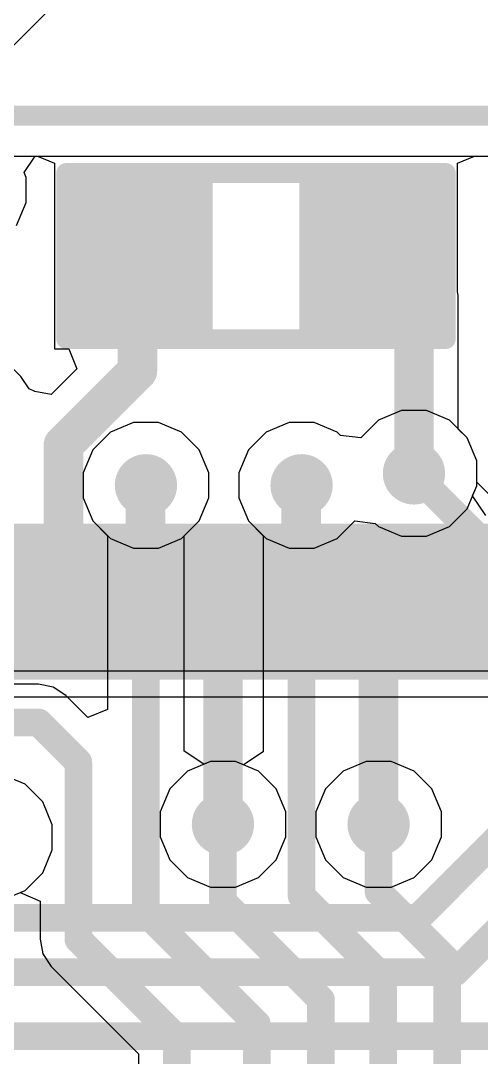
# Model space of a CAD drawing. Header units: inches. Extents: x 0 to 5429, y 0 to 5429.
# Drawn here: x 15.51 to 18.47, y 24.95 to 31.61 of the extents above; entities that cross this region are included whole.
import ezdxf

# ---------------------------------------------------------------- set-up
doc = ezdxf.new("R2010")
doc.units = ezdxf.units.IN
for name, color, linetype in [('Board Outline', 216, 'Continuous'), ('Bottom Layer', 5, 'Continuous'), ('Ground', 16, 'Continuous'), ('Power', 76, 'Continuous'), ('Top Layer', 1, 'Continuous'), ('Top Overlay', 2, 'Continuous'), ('Top Paste', 8, 'Continuous'), ('Top Solder', 216, 'Continuous'), ('Via Holes', 16, 'Continuous')]:
    doc.layers.add(name, color=color, linetype=linetype)

# ---------------------------------------------------------------- blocks, each defined once
blk = doc.blocks.new('R___0603_13')
at = {"layer": 'Top Layer'}
for points in [[(-0.381, 0.4445), (-0.381, -0.4445), (-1.143, -0.4445), (-1.143, 0.4445)], [(1.143, 0.4445), (1.143, -0.4445), (0.381, -0.4445), (0.381, 0.4445)]]:
    blk.add_hatch(color=1, dxfattribs=at).paths.add_polyline_path(points)
at = {"layer": 'Top Paste'}
for points in [[(-0.381, 0.4445), (-0.381, -0.4445), (-1.143, -0.4445), (-1.143, 0.4445)], [(1.143, 0.4445), (1.143, -0.4445), (0.381, -0.4445), (0.381, 0.4445)]]:
    blk.add_hatch(color=8, dxfattribs=at).paths.add_polyline_path(points)
at = {"layer": 'Top Solder'}
for points in [[(-0.2794, 0.5461), (-0.2794, -0.5461), (-1.2446, -0.5461), (-1.2446, 0.5461)], [(1.2446, 0.5461), (1.2446, -0.5461), (0.2794, -0.5461), (0.2794, 0.5461)]]:
    blk.add_hatch(color=216, dxfattribs=at).paths.add_polyline_path(points)
at = {"layer": 'Top Overlay', "const_width": 0.127}
for points in [[(-1.2192, 0.5334), (1.2192, 0.5334)], [(-1.2192, -0.5334), (-1.2192, 0.5334)], [(1.2192, -0.5334), (1.2192, 0.5334)], [(-1.2192, -0.5334), (1.2192, -0.5334)]]:
    blk.add_lwpolyline(points, dxfattribs=at)
at = {"layer": 'Top Overlay', "const_width": 0.0635}
for points in [[(-1.25095, 0.5334, 1), (-1.18745, 0.5334, 1)], [(-1.25095, 0.5334, 1), (-1.18745, 0.5334, 1)], [(1.18745, 0.5334, 1), (1.25095, 0.5334, 1)], [(1.18745, 0.5334, 1), (1.25095, 0.5334, 1)], [(-1.25095, -0.5334, 1), (-1.18745, -0.5334, 1)], [(-1.25095, -0.5334, 1), (-1.18745, -0.5334, 1)], [(1.18745, -0.5334, 1), (1.25095, -0.5334, 1)], [(1.18745, -0.5334, 1), (1.25095, -0.5334, 1)]]:
    blk.add_lwpolyline(points, format="xyb", close=True, dxfattribs=at)
blk = doc.blocks.new('USPQ_4B04_1_1__21')
at = {"layer": 'Top Solder'}
blk.add_line((-0.1254, -0.4509), (5399.5326, -5416.1073), dxfattribs=at)
blk = doc.blocks.new('FH34SRJ_24S_0_5SH_50__49')
at = {"layer": 'Top Layer'}
for points in [[(2.6, 1.65), (2.9, 1.65), (2.9, 0.85), (2.6, 0.85)], [(3.1, 1.65), (3.4, 1.65), (3.4, 0.85), (3.1, 0.85)], [(3.6, 1.65), (3.9, 1.65), (3.9, 0.85), (3.6, 0.85)], [(4.1, 1.65), (4.4, 1.65), (4.4, 0.85), (4.1, 0.85)], [(4.6, 1.65), (4.9, 1.65), (4.9, 0.85), (4.6, 0.85)], [(5.1, 1.65), (5.4, 1.65), (5.4, 0.85), (5.1, 0.85)]]:
    blk.add_hatch(color=1, dxfattribs=at).paths.add_polyline_path(points)
at = {"layer": 'Top Paste'}
for points in [[(2.6, 1.65), (2.9, 1.65), (2.9, 0.85), (2.6, 0.85)], [(3.1, 1.65), (3.4, 1.65), (3.4, 0.85), (3.1, 0.85)], [(3.6, 1.65), (3.9, 1.65), (3.9, 0.85), (3.6, 0.85)], [(4.1, 1.65), (4.4, 1.65), (4.4, 0.85), (4.1, 0.85)], [(4.6, 1.65), (4.9, 1.65), (4.9, 0.85), (4.6, 0.85)], [(5.1, 1.65), (5.4, 1.65), (5.4, 0.85), (5.1, 0.85)]]:
    blk.add_hatch(color=8, dxfattribs=at).paths.add_polyline_path(points)
at = {"layer": 'Top Solder'}
for points in [[(1.9984, 1.7516), (2.5016, 1.7516), (2.5016, 0.7484), (1.9984, 0.7484)], [(2.4984, 1.7516), (3.0016, 1.7516), (3.0016, 0.7484), (2.4984, 0.7484)], [(2.9984, 1.7516), (3.5016, 1.7516), (3.5016, 0.7484), (2.9984, 0.7484)], [(3.4984, 1.7516), (4.0016, 1.7516), (4.0016, 0.7484), (3.4984, 0.7484)], [(3.9984, 1.7516), (4.5016, 1.7516), (4.5016, 0.7484), (3.9984, 0.7484)], [(4.4984, 1.7516), (5.0016, 1.7516), (5.0016, 0.7484), (4.4984, 0.7484)], [(4.9984, 1.7516), (5.5016, 1.7516), (5.5016, 0.7484), (4.9984, 0.7484)]]:
    blk.add_hatch(color=216, dxfattribs=at).paths.add_polyline_path(points)

msp = doc.modelspace()

# ---------------------------------------------------------------- hatches: boundary and pattern name
at = {"layer": 'Bottom Layer'}
h = msp.add_hatch(color=5, dxfattribs=at)
edge = h.paths.add_edge_path()
edge.add_arc((18.0329, 28.702), 0.2, 0, 360)
h = msp.add_hatch(color=5, dxfattribs=at)
edge = h.paths.add_edge_path()
edge.add_arc((16.3108, 28.6258), 0.2, 0, 360)
h = msp.add_hatch(color=5, dxfattribs=at)
edge = h.paths.add_edge_path()
edge.add_arc((17.3108, 28.6258), 0.2, 0, 360)
h = msp.add_hatch(color=5, dxfattribs=at)
edge = h.paths.add_edge_path()
edge.add_arc((16.8056, 26.448), 0.2, 0, 360)
h = msp.add_hatch(color=5, dxfattribs=at)
edge = h.paths.add_edge_path()
edge.add_arc((17.8056, 26.448), 0.2, 0, 360)
at = {"layer": 'Ground'}
h = msp.add_hatch(color=16, dxfattribs=at)
edge = h.paths.add_edge_path()
edge.add_arc((18.0329, 28.702), 0.2, 0, 360)
h = msp.add_hatch(color=16, dxfattribs=at)
edge = h.paths.add_edge_path()
edge.add_arc((16.3108, 28.6258), 0.2, 0, 360)
h = msp.add_hatch(color=16, dxfattribs=at)
edge = h.paths.add_edge_path()
edge.add_arc((17.3108, 28.6258), 0.2, 0, 360)
h = msp.add_hatch(color=16, dxfattribs=at)
edge = h.paths.add_edge_path()
edge.add_arc((16.8056, 26.448), 0.2, 0, 360)
h = msp.add_hatch(color=16, dxfattribs=at)
edge = h.paths.add_edge_path()
edge.add_arc((17.8056, 26.448), 0.2, 0, 360)
at = {"layer": 'Power'}
h = msp.add_hatch(color=76, dxfattribs=at)
edge = h.paths.add_edge_path()
edge.add_arc((18.0329, 28.702), 0.2, 0, 360)
h = msp.add_hatch(color=76, dxfattribs=at)
edge = h.paths.add_edge_path()
edge.add_arc((16.3108, 28.6258), 0.2, 0, 360)
h = msp.add_hatch(color=76, dxfattribs=at)
edge = h.paths.add_edge_path()
edge.add_arc((17.3108, 28.6258), 0.2, 0, 360)
h = msp.add_hatch(color=76, dxfattribs=at)
edge = h.paths.add_edge_path()
edge.add_arc((16.8056, 26.448), 0.2, 0, 360)
h = msp.add_hatch(color=76, dxfattribs=at)
edge = h.paths.add_edge_path()
edge.add_arc((17.8056, 26.448), 0.2, 0, 360)
at = {"layer": 'Top Layer'}
h = msp.add_hatch(color=1, dxfattribs=at)
edge = h.paths.add_edge_path()
edge.add_arc((18.0329, 28.702), 0.2, 0, 360)
h = msp.add_hatch(color=1, dxfattribs=at)
edge = h.paths.add_edge_path()
edge.add_arc((16.3108, 28.6258), 0.2, 0, 360)
h = msp.add_hatch(color=1, dxfattribs=at)
edge = h.paths.add_edge_path()
edge.add_arc((17.3108, 28.6258), 0.2, 0, 360)
h = msp.add_hatch(color=1, dxfattribs=at)
edge = h.paths.add_edge_path()
edge.add_arc((16.8056, 26.448), 0.2, 0, 360)
h = msp.add_hatch(color=1, dxfattribs=at)
edge = h.paths.add_edge_path()
edge.add_arc((17.8056, 26.448), 0.2, 0, 360)
at = {"layer": 'Via Holes'}
h = msp.add_hatch(color=7, dxfattribs=at)
edge = h.paths.add_edge_path()
edge.add_arc((18.0329, 28.702), 0.1, 0, 360)
h = msp.add_hatch(color=7, dxfattribs=at)
edge = h.paths.add_edge_path()
edge.add_arc((16.3108, 28.6258), 0.1, 0, 360)
h = msp.add_hatch(color=7, dxfattribs=at)
edge = h.paths.add_edge_path()
edge.add_arc((17.3108, 28.6258), 0.1, 0, 360)
h = msp.add_hatch(color=7, dxfattribs=at)
edge = h.paths.add_edge_path()
edge.add_arc((16.8056, 26.448), 0.1, 0, 360)
h = msp.add_hatch(color=7, dxfattribs=at)
edge = h.paths.add_edge_path()
edge.add_arc((17.8056, 26.448), 0.1, 0, 360)

# ---------------------------------------------------------------- linework, layer by layer
at = {"layer": 'Board Outline', "const_width": 0.127}
msp.add_lwpolyline([(2, 31), (23, 31)], dxfattribs=at)
at = {"layer": 'Bottom Layer'}
for p, q in [((10.8784, 30.741), (23.1715, 30.741)), ((17.9527, 29.1052), (17.8045, 29.0438)), ((18.1131, 29.1052), (17.9527, 29.1052)), ((18.2613, 29.0438), (18.1131, 29.1052)), ((17.8045, 29.0438), (17.7167, 28.956)), ((18.3747, 28.9304), (18.2613, 29.0438)), ((16.0824, 28.9676), (15.969, 28.8542)), ((16.2306, 29.029), (16.0824, 28.9676)), ((16.391, 29.029), (16.2306, 29.029)), ((16.5392, 28.9676), (16.391, 29.029)), ((16.6526, 28.8542), (16.5392, 28.9676)), ((17.0824, 28.9676), (16.969, 28.8542)), ((17.2306, 29.029), (17.0824, 28.9676)), ((17.391, 29.029), (17.2306, 29.029)), ((17.5392, 28.9676), (17.391, 29.029)), ((17.5603, 28.9465), (17.5392, 28.9676)), ((17.6911, 28.9304), (17.5603, 28.9465)), ((17.7167, 28.956), (17.6911, 28.9304)), ((18.4361, 28.7822), (18.3747, 28.9304)), ((15.969, 28.8542), (15.9076, 28.706)), ((16.714, 28.706), (16.6526, 28.8542)), ((16.969, 28.8542), (16.9076, 28.706)), ((18.4361, 28.6467), (18.4361, 28.7822)), ((15.9076, 28.706), (15.9076, 28.5456)), ((16.714, 28.5456), (16.714, 28.706)), ((16.9076, 28.706), (16.9076, 28.5456)), ((18.8154, 28.2675), (18.4361, 28.6467)), ((15.9076, 28.5456), (15.969, 28.3974)), ((16.6526, 28.3974), (16.714, 28.5456)), ((16.9076, 28.5456), (16.969, 28.3974)), ((15.969, 28.3974), (16.0648, 28.3016)), ((16.5568, 28.3016), (16.6526, 28.3974)), ((16.969, 28.3974), (17.0648, 28.3016)), ((16.0648, 28.3016), (16.0648, 27.1861)), ((16.5568, 26.9188), (16.5568, 28.3016)), ((17.0648, 28.3016), (17.0648, 26.9145)), ((15.6216, 27.3478), (14.9326, 27.3478)), ((15.7157, 27.3291), (15.6216, 27.3478)), ((15.7955, 27.2758), (15.7157, 27.3291)), ((15.9378, 27.1335), (15.7955, 27.2758)), ((16.0648, 27.1861), (15.9378, 27.1335)), ((16.6838, 26.8339), (16.5568, 26.9188)), ((17.0648, 26.9145), (16.9378, 26.8296)), ((16.7254, 26.8512), (16.6838, 26.8339)), ((16.8858, 26.8512), (16.7254, 26.8512)), ((16.9378, 26.8296), (16.8858, 26.8512)), ((15.5034, 26.0102), (15.6304, 25.9533)), ((15.6304, 25.9533), (15.6304, 25.7093)), ((15.6304, 25.7093), (15.6492, 25.6152)), ((15.6492, 25.6152), (15.7025, 25.5354)), ((15.7025, 25.5354), (16.2633, 24.9745)), ((16.2633, 24.9745), (16.2633, 23.9687))]:
    msp.add_line(p, q, dxfattribs=at)
at = {"layer": 'Bottom Layer', "const_width": 0.1778}
for points in [[(18.0329, 28.702), (18.6414, 28.0935)], [(16.3108, 25.8792), (16.3108, 28.6258)], [(17.3108, 25.9886), (17.3108, 28.6258)], [(14.9326, 27.1018), (15.6216, 27.1018)], [(15.6216, 27.1018), (15.8765, 26.8469)], [(15.8765, 25.7093), (15.8765, 26.8469)], [(16.8056, 25.952), (16.8056, 26.448)], [(17.8056, 26.0142), (17.8056, 26.448)], [(17.8056, 26.0142), (18.2455, 25.5743)], [(16.8056, 25.952), (17.435, 25.3226)], [(17.3108, 25.9886), (17.8356, 25.4638)], [(16.3108, 25.8792), (17.0226, 25.1675)], [(15.8765, 25.7093), (16.5094, 25.0764)], [(18.2455, 17.8116), (18.2455, 25.5743)], [(17.8356, 18.0502), (17.8356, 25.4638)], [(17.435, 18.362), (17.435, 25.3226)], [(17.0226, 18.6799), (17.0226, 25.1675)], [(16.5094, 19.0607), (16.5094, 25.0764)]]:
    msp.add_lwpolyline(points, dxfattribs=at)
at = {"layer": 'Bottom Layer', "const_width": 0.0889}
for points in [[(17.9885, 28.702, 1), (18.0774, 28.702, 1)], [(16.2663, 28.6258, 1), (16.3552, 28.6258, 1)], [(17.2663, 28.6258, 1), (17.3552, 28.6258, 1)], [(15.5771, 27.1018, 1), (15.666, 27.1018, 1)], [(15.5771, 27.1018, 1), (15.666, 27.1018, 1)], [(15.832, 26.8469, 1), (15.9209, 26.8469, 1)], [(15.832, 26.8469, 1), (15.9209, 26.8469, 1)], [(16.7612, 26.448, 1), (16.8501, 26.448, 1)], [(17.7612, 26.448, 1), (17.8501, 26.448, 1)], [(17.7612, 26.0142, 1), (17.8501, 26.0142, 1)], [(17.7612, 26.0142, 1), (17.8501, 26.0142, 1)], [(16.7612, 25.952, 1), (16.8501, 25.952, 1)], [(16.7612, 25.952, 1), (16.8501, 25.952, 1)], [(17.2663, 25.9886, 1), (17.3552, 25.9886, 1)], [(17.2663, 25.9886, 1), (17.3552, 25.9886, 1)], [(16.2663, 25.8792, 1), (16.3552, 25.8792, 1)], [(16.2663, 25.8792, 1), (16.3552, 25.8792, 1)], [(15.832, 25.7093, 1), (15.9209, 25.7093, 1)], [(15.832, 25.7093, 1), (15.9209, 25.7093, 1)], [(18.2011, 25.5743, 1), (18.29, 25.5743, 1)], [(18.2011, 25.5743, 1), (18.29, 25.5743, 1)], [(17.7912, 25.4638, 1), (17.8801, 25.4638, 1)], [(17.7912, 25.4638, 1), (17.8801, 25.4638, 1)], [(17.3906, 25.3226, 1), (17.4795, 25.3226, 1)], [(17.3906, 25.3226, 1), (17.4795, 25.3226, 1)], [(16.9781, 25.1675, 1), (17.067, 25.1675, 1)], [(16.9781, 25.1675, 1), (17.067, 25.1675, 1)], [(16.4649, 25.0764, 1), (16.5538, 25.0764, 1)], [(16.4649, 25.0764, 1), (16.5538, 25.0764, 1)]]:
    msp.add_lwpolyline(points, format="xyb", close=True, dxfattribs=at)
at = {"layer": 'Ground'}
for p, q in [((10.8784, 30.741), (23.1715, 30.741)), ((17.9527, 29.1052), (17.8045, 29.0438)), ((18.1131, 29.1052), (17.9527, 29.1052)), ((18.2613, 29.0438), (18.1131, 29.1052)), ((17.8045, 29.0438), (17.7167, 28.956)), ((18.3747, 28.9304), (18.2613, 29.0438)), ((16.0824, 28.9676), (15.969, 28.8542)), ((16.2306, 29.029), (16.0824, 28.9676)), ((16.391, 29.029), (16.2306, 29.029)), ((16.5392, 28.9676), (16.391, 29.029)), ((16.6526, 28.8542), (16.5392, 28.9676)), ((17.0824, 28.9676), (16.969, 28.8542)), ((17.2306, 29.029), (17.0824, 28.9676)), ((17.391, 29.029), (17.2306, 29.029)), ((17.5392, 28.9676), (17.391, 29.029)), ((17.5603, 28.9465), (17.5392, 28.9676)), ((17.6911, 28.9304), (17.5603, 28.9465)), ((17.7167, 28.956), (17.6911, 28.9304)), ((18.4361, 28.7822), (18.3747, 28.9304)), ((15.969, 28.8542), (15.9076, 28.706)), ((16.714, 28.706), (16.6526, 28.8542)), ((16.969, 28.8542), (16.9076, 28.706)), ((18.4361, 28.6218), (18.4361, 28.7822)), ((15.9076, 28.706), (15.9076, 28.5456)), ((16.714, 28.5456), (16.714, 28.706)), ((16.9076, 28.706), (16.9076, 28.5456)), ((18.3747, 28.4736), (18.4361, 28.6218)), ((15.9076, 28.5456), (15.969, 28.3974)), ((16.6526, 28.3974), (16.714, 28.5456)), ((16.9076, 28.5456), (16.969, 28.3974)), ((18.2613, 28.3602), (18.3747, 28.4736)), ((15.969, 28.3974), (16.0824, 28.284)), ((16.5392, 28.284), (16.6526, 28.3974)), ((16.969, 28.3974), (17.0824, 28.284)), ((17.5392, 28.284), (17.627, 28.3718)), ((17.627, 28.3718), (17.6526, 28.3974)), ((17.6526, 28.3974), (17.7834, 28.3813)), ((17.7834, 28.3813), (17.8045, 28.3602)), ((17.8045, 28.3602), (17.9527, 28.2988)), ((17.9527, 28.2988), (18.1131, 28.2988)), ((18.1131, 28.2988), (18.2613, 28.3602)), ((16.0824, 28.284), (16.2306, 28.2226)), ((16.391, 28.2226), (16.5392, 28.284)), ((17.0824, 28.284), (17.2306, 28.2226)), ((17.391, 28.2226), (17.5392, 28.284)), ((16.2306, 28.2226), (16.391, 28.2226)), ((17.2306, 28.2226), (17.391, 28.2226)), ((16.7254, 26.8512), (16.5772, 26.7898)), ((16.8858, 26.8512), (16.7254, 26.8512)), ((17.034, 26.7898), (16.8858, 26.8512)), ((17.7254, 26.8512), (17.5772, 26.7898)), ((17.8858, 26.8512), (17.7254, 26.8512)), ((18.034, 26.7898), (17.8858, 26.8512)), ((15.534, 26.7065), (15.3858, 26.7678)), ((16.5772, 26.7898), (16.4638, 26.6764)), ((17.1474, 26.6764), (17.034, 26.7898)), ((17.5772, 26.7898), (17.4638, 26.6764)), ((18.1474, 26.6764), (18.034, 26.7898)), ((15.6474, 26.593), (15.534, 26.7065)), ((16.4638, 26.6764), (16.4024, 26.5282)), ((17.2088, 26.5282), (17.1474, 26.6764)), ((17.4638, 26.6764), (17.4024, 26.5282)), ((18.2088, 26.5282), (18.1474, 26.6764)), ((15.7088, 26.4448), (15.6474, 26.593)), ((16.4024, 26.5282), (16.4024, 26.3678)), ((17.2088, 26.3678), (17.2088, 26.5282)), ((17.4024, 26.5282), (17.4024, 26.3678)), ((18.2088, 26.3678), (18.2088, 26.5282)), ((15.7088, 26.2844), (15.7088, 26.4448)), ((16.4024, 26.3678), (16.4638, 26.2196)), ((17.1474, 26.2196), (17.2088, 26.3678)), ((17.4024, 26.3678), (17.4638, 26.2196)), ((18.1474, 26.2196), (18.2088, 26.3678)), ((15.6474, 26.1362), (15.7088, 26.2844)), ((16.4638, 26.2196), (16.5772, 26.1062)), ((17.034, 26.1062), (17.1474, 26.2196)), ((17.4638, 26.2196), (17.5772, 26.1062)), ((18.034, 26.1062), (18.1474, 26.2196)), ((15.534, 26.0228), (15.6474, 26.1362)), ((16.5772, 26.1062), (16.7254, 26.0448)), ((16.8858, 26.0448), (17.034, 26.1062)), ((17.5772, 26.1062), (17.7254, 26.0448)), ((17.8858, 26.0448), (18.034, 26.1062)), ((16.7254, 26.0448), (16.8858, 26.0448)), ((17.7254, 26.0448), (17.8858, 26.0448)), ((15.3858, 25.9614), (15.534, 26.0228))]:
    msp.add_line(p, q, dxfattribs=at)
at = {"layer": 'Power'}
for p, q in [((15.528, 30.6354), (15.5985, 30.741)), ((15.5985, 30.741), (23.1715, 30.741)), ((15.5416, 30.6025), (15.528, 30.6354)), ((15.5416, 30.4421), (15.5416, 30.6025)), ((15.4802, 30.2939), (15.5416, 30.4421)), ((17.9527, 29.1052), (17.8045, 29.0438)), ((18.1131, 29.1052), (17.9527, 29.1052)), ((18.2613, 29.0438), (18.1131, 29.1052)), ((17.8045, 29.0438), (17.7167, 28.956)), ((18.3747, 28.9304), (18.2613, 29.0438)), ((16.0824, 28.9676), (15.969, 28.8542)), ((16.2306, 29.029), (16.0824, 28.9676)), ((16.391, 29.029), (16.2306, 29.029)), ((16.5392, 28.9676), (16.391, 29.029)), ((16.6526, 28.8542), (16.5392, 28.9676)), ((17.0824, 28.9676), (16.969, 28.8542)), ((17.2306, 29.029), (17.0824, 28.9676)), ((17.391, 29.029), (17.2306, 29.029)), ((17.5392, 28.9676), (17.391, 29.029)), ((17.5603, 28.9465), (17.5392, 28.9676)), ((17.6911, 28.9304), (17.5603, 28.9465)), ((17.7167, 28.956), (17.6911, 28.9304)), ((18.4361, 28.7822), (18.3747, 28.9304)), ((15.969, 28.8542), (15.9076, 28.706)), ((16.714, 28.706), (16.6526, 28.8542)), ((16.969, 28.8542), (16.9076, 28.706)), ((18.4361, 28.6218), (18.4361, 28.7822)), ((15.9076, 28.706), (15.9076, 28.5456)), ((16.714, 28.5456), (16.714, 28.706)), ((16.9076, 28.706), (16.9076, 28.5456)), ((18.3747, 28.4736), (18.4361, 28.6218)), ((15.9076, 28.5456), (15.969, 28.3974)), ((16.6526, 28.3974), (16.714, 28.5456)), ((16.9076, 28.5456), (16.969, 28.3974)), ((18.2613, 28.3602), (18.3747, 28.4736)), ((15.969, 28.3974), (16.0824, 28.284)), ((16.5392, 28.284), (16.6526, 28.3974)), ((16.969, 28.3974), (17.0824, 28.284)), ((17.5392, 28.284), (17.627, 28.3718)), ((17.627, 28.3718), (17.6526, 28.3974)), ((17.6526, 28.3974), (17.7834, 28.3813)), ((17.7834, 28.3813), (17.8045, 28.3602)), ((17.8045, 28.3602), (17.9527, 28.2988)), ((17.9527, 28.2988), (18.1131, 28.2988)), ((18.1131, 28.2988), (18.2613, 28.3602)), ((16.0824, 28.284), (16.2306, 28.2226)), ((16.391, 28.2226), (16.5392, 28.284)), ((17.0824, 28.284), (17.2306, 28.2226)), ((17.391, 28.2226), (17.5392, 28.284)), ((16.2306, 28.2226), (16.391, 28.2226)), ((17.2306, 28.2226), (17.391, 28.2226)), ((19.812, 27.432), (6.5532, 27.432)), ((14.8785, 27.267), (19.647, 27.267)), ((16.7254, 26.8512), (16.5772, 26.7898)), ((16.8858, 26.8512), (16.7254, 26.8512)), ((17.034, 26.7898), (16.8858, 26.8512)), ((17.7254, 26.8512), (17.5772, 26.7898)), ((17.8858, 26.8512), (17.7254, 26.8512)), ((18.034, 26.7898), (17.8858, 26.8512)), ((15.534, 26.7065), (15.3858, 26.7678)), ((16.5772, 26.7898), (16.4638, 26.6764)), ((17.1474, 26.6764), (17.034, 26.7898)), ((17.5772, 26.7898), (17.4638, 26.6764)), ((18.1474, 26.6764), (18.034, 26.7898)), ((15.6474, 26.593), (15.534, 26.7065)), ((16.4638, 26.6764), (16.4024, 26.5282)), ((17.2088, 26.5282), (17.1474, 26.6764)), ((17.4638, 26.6764), (17.4024, 26.5282)), ((18.2088, 26.5282), (18.1474, 26.6764)), ((15.7088, 26.4448), (15.6474, 26.593)), ((16.4024, 26.5282), (16.4024, 26.3678)), ((17.2088, 26.3678), (17.2088, 26.5282)), ((17.4024, 26.5282), (17.4024, 26.3678)), ((18.2088, 26.3678), (18.2088, 26.5282)), ((15.7088, 26.2844), (15.7088, 26.4448)), ((16.4024, 26.3678), (16.4638, 26.2196)), ((17.1474, 26.2196), (17.2088, 26.3678)), ((17.4024, 26.3678), (17.4638, 26.2196)), ((18.1474, 26.2196), (18.2088, 26.3678)), ((15.6474, 26.1362), (15.7088, 26.2844)), ((16.4638, 26.2196), (16.5772, 26.1062)), ((17.034, 26.1062), (17.1474, 26.2196)), ((17.4638, 26.2196), (17.5772, 26.1062)), ((18.034, 26.1062), (18.1474, 26.2196)), ((15.534, 26.0228), (15.6474, 26.1362)), ((16.5772, 26.1062), (16.7254, 26.0448)), ((16.8858, 26.0448), (17.034, 26.1062)), ((17.5772, 26.1062), (17.7254, 26.0448)), ((17.8858, 26.0448), (18.034, 26.1062)), ((16.7254, 26.0448), (16.8858, 26.0448)), ((17.7254, 26.0448), (17.8858, 26.0448)), ((15.3858, 25.9614), (15.534, 26.0228))]:
    msp.add_line(p, q, dxfattribs=at)
at = {"layer": 'Top Layer'}
for p, q in [((12.9874, 30.741), (15.6145, 30.741)), ((15.6145, 30.741), (15.7226, 30.6954)), ((18.3134, 30.6954), (18.4215, 30.741)), ((18.4215, 30.741), (23.1715, 30.741)), ((15.7226, 30.6954), (15.7226, 29.5016)), ((18.3134, 29.8676), (18.3134, 30.6954)), ((18.3178, 29.8456), (18.3134, 29.8676)), ((18.3178, 28.9873), (18.3178, 29.8456)), ((15.7226, 29.5016), (15.8148, 29.5016)), ((15.8148, 29.5016), (15.8674, 29.3746)), ((15.507, 29.3247), (15.4408, 29.3909)), ((15.8674, 29.3746), (15.7027, 29.2099)), ((15.5595, 29.2462), (15.507, 29.3247)), ((15.507, 29.3247), (15.507, 29.3247)), ((15.5967, 29.2276), (15.5595, 29.2462)), ((15.7027, 29.2099), (15.5967, 29.2276)), ((18.3747, 28.9304), (18.3178, 28.9873)), ((18.4361, 28.7822), (18.3747, 28.9304)), ((18.4361, 28.6218), (18.4361, 28.7822)), ((18.4097, 28.558), (18.4361, 28.6218)), ((18.4945, 28.431), (18.4097, 28.558))]:
    msp.add_line(p, q, dxfattribs=at)
for points, const_width in [([(16.256, 29.3603), (16.256, 30.0985)], 0.254), ([(17.78, 30.0985), (18.0329, 29.8456)], 0.254), ([(18.0329, 28.702), (18.0329, 29.8456)], 0.254), ([(15.7806, 28.8849), (16.256, 29.3603)], 0.254), ([(15.7806, 28.274), (15.7806, 28.8849)], 0.254), ([(16.3082, 27.8812), (16.3082, 28.6232)], 0.254), ([(16.3082, 28.6232), (16.3108, 28.6258)], 0.1778), ([(17.3082, 27.8812), (17.3082, 28.6232)], 0.254), ([(17.3082, 28.6232), (17.3108, 28.6258)], 0.1778), ([(15.7806, 28.274), (15.7826, 28.272)], 0.254), ([(15.7826, 27.9016), (15.7826, 28.272)], 0.254), ([(15.7826, 27.9016), (15.8056, 27.8786)], 0.254), ([(16.3056, 27.8786), (16.3082, 27.8812)], 0.1778), ([(16.8056, 26.448), (16.8056, 27.8786)], 0.254), ([(17.8056, 26.448), (17.8056, 27.8786)], 0.254), ([(18.0583, 25.8471), (19.8727, 27.6615)], 0.1778), ([(18.3, 25.4981), (19.8513, 27.0494)], 0.1778), ([(14.6148, 25.8471), (18.0583, 25.8471)], 0.1778), ([(13.3175, 25.4981), (18.3, 25.4981)], 0.1778), ([(10.3334, 25.0879), (18.9064, 25.0879)], 0.1778)]:
    msp.add_lwpolyline(points, dxfattribs=dict(at, const_width=const_width))
for points, const_width in [([(16.1925, 30.0985, 1), (16.3195, 30.0985, 1)], 0.127), ([(17.7165, 30.0985, 1), (17.8435, 30.0985, 1)], 0.127), ([(17.9694, 29.8456, 1), (18.0964, 29.8456, 1)], 0.127), ([(17.9694, 29.8456, 1), (18.0964, 29.8456, 1)], 0.127), ([(16.1925, 29.3603, 1), (16.3195, 29.3603, 1)], 0.127), ([(16.1925, 29.3603, 1), (16.3195, 29.3603, 1)], 0.127), ([(15.7171, 28.8849, 1), (15.8441, 28.8849, 1)], 0.127), ([(15.7171, 28.8849, 1), (15.8441, 28.8849, 1)], 0.127), ([(17.9694, 28.702, 1), (18.0964, 28.702, 1)], 0.127), ([(16.2447, 28.6232, 1), (16.3717, 28.6232, 1)], 0.127), ([(16.2637, 28.6232, 1), (16.3526, 28.6232, 1)], 0.0889), ([(16.2663, 28.6258, 1), (16.3552, 28.6258, 1)], 0.0889), ([(17.2447, 28.6232, 1), (17.3717, 28.6232, 1)], 0.127), ([(17.2638, 28.6232, 1), (17.3527, 28.6232, 1)], 0.0889), ([(17.2663, 28.6258, 1), (17.3552, 28.6258, 1)], 0.0889), ([(15.7171, 28.274, 1), (15.8441, 28.274, 1)], 0.127), ([(15.7171, 28.274, 1), (15.8441, 28.274, 1)], 0.127), ([(15.7191, 28.272, 1), (15.8461, 28.272, 1)], 0.127), ([(15.7191, 28.272, 1), (15.8461, 28.272, 1)], 0.127), ([(15.7191, 27.9016, 1), (15.8461, 27.9016, 1)], 0.127), ([(15.7191, 27.9016, 1), (15.8461, 27.9016, 1)], 0.127), ([(15.7421, 27.8786, 1), (15.8691, 27.8786, 1)], 0.127), ([(16.2447, 27.8812, 1), (16.3717, 27.8812, 1)], 0.127), ([(16.2612, 27.8786, 1), (16.3501, 27.8786, 1)], 0.0889), ([(16.2637, 27.8812, 1), (16.3526, 27.8812, 1)], 0.0889), ([(16.7421, 27.8786, 1), (16.8691, 27.8786, 1)], 0.127), ([(17.2447, 27.8812, 1), (17.3717, 27.8812, 1)], 0.127), ([(17.7421, 27.8786, 1), (17.8691, 27.8786, 1)], 0.127), ([(16.7421, 26.448, 1), (16.8691, 26.448, 1)], 0.127), ([(17.7421, 26.448, 1), (17.8691, 26.448, 1)], 0.127), ([(18.0139, 25.8471, 1), (18.1028, 25.8471, 1)], 0.0889), ([(18.0139, 25.8471, 1), (18.1028, 25.8471, 1)], 0.0889), ([(18.2555, 25.4981, 1), (18.3444, 25.4981, 1)], 0.0889), ([(18.2555, 25.4981, 1), (18.3444, 25.4981, 1)], 0.0889)]:
    msp.add_lwpolyline(points, format="xyb", close=True, dxfattribs=dict(at, const_width=const_width))

# ---------------------------------------------------------------- block references
at = {"rotation": 90}
msp.add_blockref('USPQ_4B04_1_1__21', (13.1012, 29.6758), dxfattribs=at)
for name, p in [('R___0603_13', (17.018, 30.0985)), ('FH34SRJ_24S_0_5SH_50__49', (13.0556, 26.6286))]:
    msp.add_blockref(name, p)

doc.saveas('drawing.dxf')
